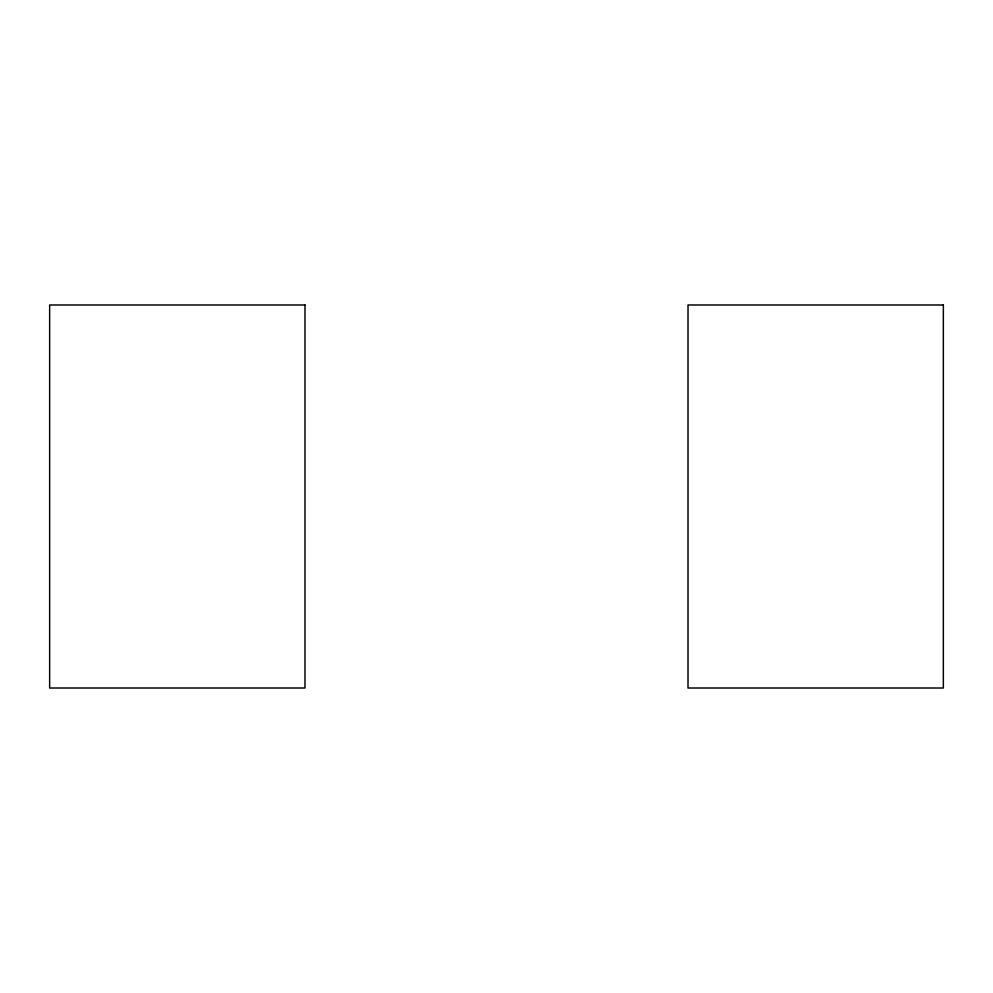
<?xml version="1.0" encoding="UTF-8"?>
<svg xmlns="http://www.w3.org/2000/svg" width="993" height="993" viewBox="0 0 993 993"><rect width="100%" height="100%" fill="white"/><g stroke="black" fill="none" stroke-linecap="round" stroke-linejoin="round"><path stroke-width="1.49" d="M304.988 304.988L49.65 304.988L49.65 688.012L304.988 688.012L304.988 304.988M943.35 304.988L688.012 304.988L688.012 688.012L943.35 688.012L943.35 304.988"/></g></svg>
